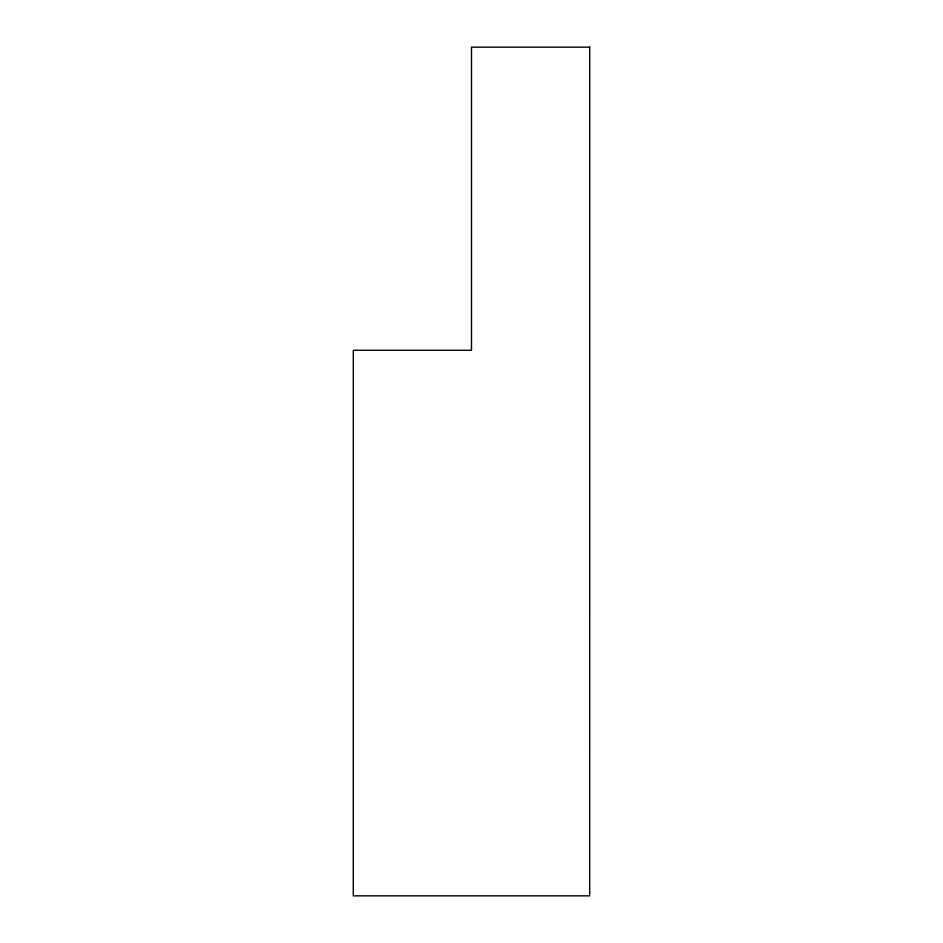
<?xml version="1.0" encoding="UTF-8"?>
<svg xmlns="http://www.w3.org/2000/svg" width="943" height="943" viewBox="0 0 943 943"><rect width="100%" height="100%" fill="white"/><g stroke="black" fill="none" stroke-linecap="round" stroke-linejoin="round"><path stroke-width="1.41" d="M589.693 47.15L471.5 47.15L471.5 350.254L353.307 350.254L353.283 895.85L589.693 895.85L589.717 47.15"/></g></svg>
